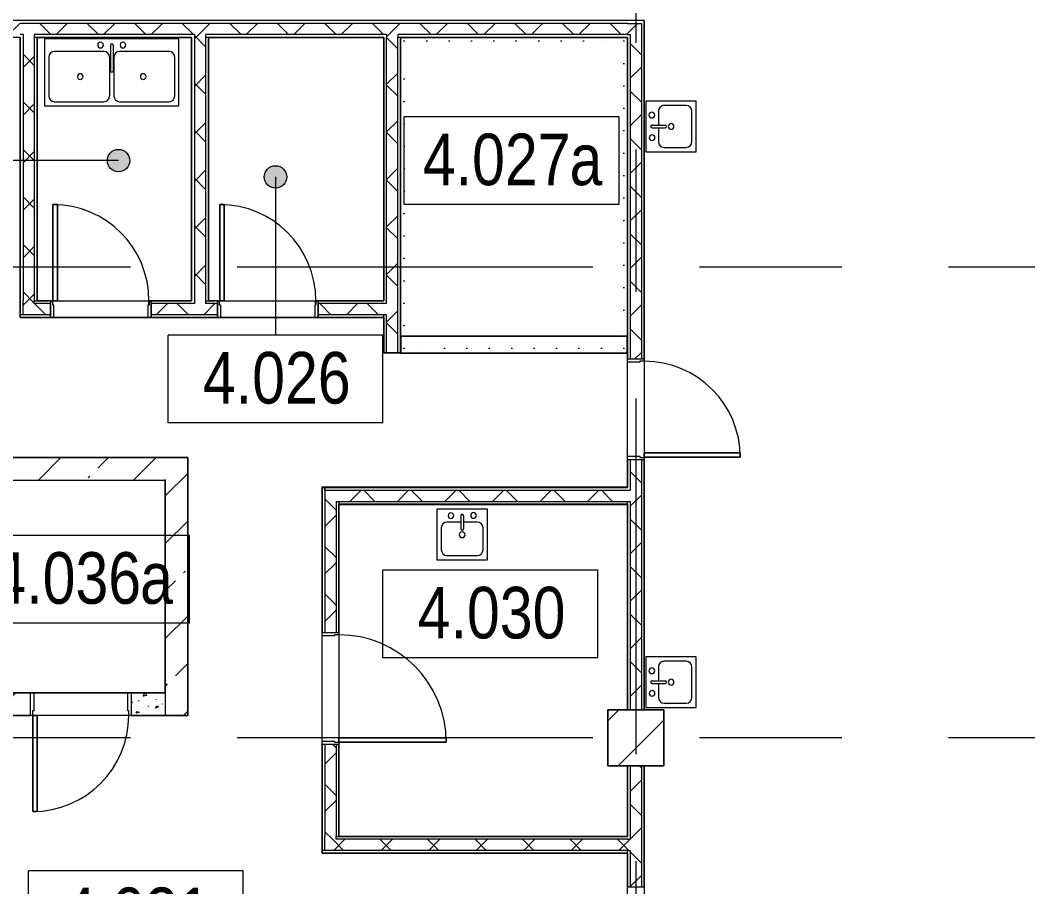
# Model space of a CAD drawing. Header units: millimetres. Extents: x 48966 to 294585, y -43515 to 30344.
# Drawn here: x 225481 to 234477, y -25613 to -17879 of the extents above; entities that cross this region are included whole.
import ezdxf

# ---------------------------------------------------------------- set-up
doc = ezdxf.new("R2010")
doc.units = ezdxf.units.MM
doc.linetypes.add('Осевые', pattern=[6350, 1270, -952.5, 3175, -952.5])
doc.linetypes.add('Пунктирная 1мм', pattern=[200, 0, -200])
for name, color, linetype, lineweight in [('Двери', 7, 'Continuous', 9), ('Каркас_Импост', 7, 'Continuous', 9), ('Марки помещений', 7, 'Continuous', 9), ('Обобщенные модели', 7, 'Continuous', 9), ('Обобщенные модели-1', 7, 'Continuous', 18), ('Общие ребра', 7, 'Continuous', 9), ('Оси-2', 7, 'Осевые', 9), ('Панель', 7, 'Continuous', 9), ('Перекрытия', 7, 'Continuous', 9), ('Специальное оборудование', 7, 'Continuous', 9), ('Стены', 7, 'Continuous', 9), ('Стены-1', 7, 'Continuous', 18), ('Штриховка разреза-1', 7, 'Continuous', 9)]:
    doc.layers.add(name, color=color, linetype=linetype, lineweight=lineweight)
doc.layers.add('Пунктир мал', color=9, linetype='Пунктирная 1мм', lineweight=9, true_color=0x808080)
doc.layers.add('Сантехнические приборы-1', color=7, linetype='Continuous', lineweight=9, true_color=0xaaaaaa)
doc.styles.add('Arial Narrow_1', font='Arial Narrow.ttf', dxfattribs={"height": 460})
pattern_1 = [(45, (108045.05, 0), (-212.132, 212.132), []), (135, (108045.05, 0), (-212.132, -212.132), [])]
pattern_2 = [(45, (108045.05, 0), (-424.264, 424.264), [600, -100, 20, -100]), (45, (108045.05, 424), (-424.264, 424.264), [])]

# ---------------------------------------------------------------- blocks, each defined once
blk = doc.blocks.new('Обобщенные модели 28 - Обобщенные модели 28-1208645-План 4-го этажа на отм_ _6_600')
at = {"layer": 'Обобщенные модели'}
h = blk.add_hatch(dxfattribs=at)
h.set_pattern_fill('FP_7', color=256, style=0, pattern_type=2)
h.set_pattern_definition([(45, (0, 0), (-493.914, 493.914), []), (45, (493.9, 0), (-493.914, 493.914), [873.125, -174.625, 6.706, -167.919])])
h.paths.add_polyline_path([(122681.6, -24532.9), (123181.6, -24532.9), (123181.6, -24032.9), (122681.6, -24032.9)], flags=0)
at = {"layer": 'Обобщенные модели-1'}
for p, q in [((123181.6, -24032.9), (122681.6, -24032.9)), ((122681.6, -24032.9), (122681.6, -24532.9)), ((123181.6, -24532.9), (123181.6, -24032.9)), ((122681.6, -24532.9), (123181.6, -24532.9))]:
    blk.add_line(p, q, dxfattribs=at)
blk = doc.blocks.new('Дверь - Однопольная - ДВ10_21х9-6240616-План 4-го этажа на отм_ _6_600')
at = {"layer": 'Двери'}
for p, q in [((-389, 933), (-429, 933)), ((-429, 933), (-429, 75)), ((-389, 75), (-389, 933)), ((-429, 75), (-389, 75))]:
    blk.add_line(p, q, dxfattribs=at)
blk.add_arc((-429, 75), 858, 360, 90, dxfattribs=at)
at = {"layer": 'Каркас_Импост'}
for p, q in [((-430, 75), (-450, 75)), ((-450, 75), (-450, -75)), ((-430, 35), (-430, 75)), ((-420, 35), (-430, 35)), ((-420, -75), (-420, 35)), ((430, 35), (420, 35)), ((420, 35), (420, -75)), ((450, 75), (430, 75)), ((430, 75), (430, 35)), ((450, -75), (450, 75)), ((-450, -75), (-420, -75)), ((420, -75), (450, -75))]:
    blk.add_line(p, q, dxfattribs=at)
at = {"layer": 'Панель'}
for p, q in [((-429, 933), (-389, 933)), ((-429, 75), (-429, 933)), ((-389, 933), (-389, 75)), ((-389, 75), (-429, 75))]:
    blk.add_line(p, q, dxfattribs=at)
blk = doc.blocks.new('Дверь - Однопольная - ДВ10__21х9-6240642-План 4-го этажа на отм_ _6_600')
at = {"layer": 'Двери'}
for p, q in [((-429, -75), (-389, -75)), ((-429, -933), (-429, -75)), ((-389, -75), (-389, -933)), ((-389, -933), (-429, -933))]:
    blk.add_line(p, q, dxfattribs=at)
blk.add_arc((-429, -75), 858, 270, 0, dxfattribs=at)
at = {"layer": 'Каркас_Импост'}
for p, q in [((-450, 75), (-420, 75)), ((-450, -75), (-450, 75)), ((-420, 75), (-420, -35)), ((420, 75), (450, 75)), ((420, -35), (420, 75)), ((450, 75), (450, -75)), ((-430, -75), (-450, -75)), ((-430, -35), (-430, -75)), ((-420, -35), (-430, -35)), ((430, -35), (420, -35)), ((430, -75), (430, -35)), ((450, -75), (430, -75))]:
    blk.add_line(p, q, dxfattribs=at)
at = {"layer": 'Панель'}
for p, q in [((-389, -75), (-429, -75)), ((-429, -75), (-429, -933)), ((-389, -933), (-389, -75)), ((-429, -933), (-389, -933))]:
    blk.add_line(p, q, dxfattribs=at)
blk = doc.blocks.new('Кухонная мойка-Островок - 450 x 450 мм-V59-План 4-го этажа на отм_ _6_600')
at = {"layer": 'Сантехнические приборы-1'}
for p, q in [((240.7, 227.3), (-209.3, 227.3)), ((-209.3, 227.3), (-209.3, -222.7)), ((240.7, -222.7), (240.7, 227.3)), ((3, 113), (-120.4, 113)), ((3, 170.2), (3, 53.1)), ((28.4, 170.2), (28.4, 53.1)), ((151.8, 113), (28.4, 113)), ((-171.2, 62.2), (-171.2, -133.8)), ((202.6, -133.8), (202.6, 62.2)), ((-209.3, -222.7), (240.7, -222.7)), ((-120.4, -184.6), (151.8, -184.6))]:
    blk.add_line(p, q, dxfattribs=at)
for centre, radius, start, end in [((-84.3, 170.2), 25.4, 360, 180), ((15.7, 170.2), 12.7, 360, 180), ((117.3, 172.3), 25.4, 360, 180), ((-120.4, 62.2), 50.8, 90, 180), ((-84.3, 170.2), 25.4, 180, 0), ((117.3, 172.3), 25.4, 180, 0), ((151.8, 62.2), 50.8, 360, 90), ((15.7, 0), 25.4, 360, 180), ((15.7, 0), 25.4, 180, 0), ((15.7, 53.1), 12.7, 180, 0), ((-120.4, -133.8), 50.8, 180, 270), ((151.8, -133.8), 50.8, 270, 0)]:
    blk.add_arc(centre, radius, start, end, dxfattribs=at)
blk = doc.blocks.new('Кухонная мойка-Двойная - 1200 x 600 мм 2-4969073-План 4-го этажа на отм_ _6_600')
at = {"layer": 'Сантехнические приборы-1'}
for p, q in [((615.7, 302.3), (-584.3, 302.3)), ((-584.3, 302.3), (-584.3, -297.7)), ((615.7, -297.7), (615.7, 302.3)), ((-54.2, 188), (-495.4, 188)), ((3, 245.2), (3, 15)), ((28.4, 245.2), (28.4, 15)), ((526.8, 188), (85.5, 188)), ((-546.2, 137.2), (-546.2, -208.8)), ((-3.4, 137.2), (-3.4, -208.8)), ((34.7, 137.2), (34.7, -208.8)), ((577.6, -208.8), (577.6, 137.2)), ((-495.4, -259.6), (-54.2, -259.6)), ((85.5, -259.6), (526.8, -259.6)), ((-584.3, -297.7), (615.7, -297.7))]:
    blk.add_line(p, q, dxfattribs=at)
for centre, radius, start, end in [((-84.3, 245.2), 25.4, 360, 180), ((115.7, 245.2), 25.4, 360, 180), ((-495.4, 137.2), 50.8, 90, 180), ((-84.3, 245.2), 25.4, 180, 360), ((-54.2, 137.2), 50.8, 360, 90), ((15.7, 245.2), 12.7, 360, 180), ((85.5, 137.2), 50.8, 90, 180), ((115.7, 245.2), 25.4, 180, 0), ((526.8, 137.2), 50.8, 360, 90), ((15.7, 15), 12.7, 180, 0), ((-265.3, -35.8), 25.4, 0, 180), ((-265.3, -35.8), 25.4, 180, 360), ((296.6, -35.8), 25.4, 0, 180), ((296.6, -35.8), 25.4, 180, 360), ((-495.4, -208.8), 50.8, 180, 270), ((-54.2, -208.8), 50.8, 270, 0), ((85.5, -208.8), 50.8, 180, 270), ((526.8, -208.8), 50.8, 270, 0)]:
    blk.add_arc(centre, radius, start, end, dxfattribs=at)
blk = doc.blocks.new('Дверь - Однопольная - ДВ10__21х10-6251286-План 4-го этажа на отм_ _6_600')
at = {"layer": 'Двери'}
for p, q in [((-479, -75), (-439, -75)), ((-479, -1033), (-479, -75)), ((-439, -75), (-439, -1033)), ((-439, -1033), (-479, -1033))]:
    blk.add_line(p, q, dxfattribs=at)
blk.add_arc((-479, -75), 958, 270, 0, dxfattribs=at)
at = {"layer": 'Каркас_Импост'}
for p, q in [((-500, 75), (-470, 75)), ((-500, -75), (-500, 75)), ((-470, 75), (-470, -35)), ((470, 75), (500, 75)), ((470, -35), (470, 75)), ((500, 75), (500, -75)), ((-480, -75), (-500, -75)), ((-480, -35), (-480, -75)), ((-470, -35), (-480, -35)), ((480, -35), (470, -35)), ((480, -75), (480, -35)), ((500, -75), (480, -75))]:
    blk.add_line(p, q, dxfattribs=at)
at = {"layer": 'Панель'}
for p, q in [((-439, -75), (-479, -75)), ((-479, -75), (-479, -1033)), ((-439, -1033), (-439, -75)), ((-479, -1033), (-439, -1033))]:
    blk.add_line(p, q, dxfattribs=at)
blk = doc.blocks.new('АР_ОБ_Штора противодымная - Штора противопожарная ПШ2-8237117-План 4-го этажа на отм_ _6_600')
at = {"layer": 'Специальное оборудование'}
for p, q in [((1010, 151.7), (-1010, 151.7)), ((-1010, 151.7), (-1010, 1.7)), ((-1010, 0), (-1010, 150)), ((-1010, 150), (1010, 150)), ((-1010, 43.7), (-1010, 148)), ((1010, 1.7), (1010, 151.7)), ((1010, 150), (1010, 0)), ((1010, 148), (1010, 43.7)), ((-1010, 66.7), (-1010, 1.7)), ((-1010, 2), (-1010, 24.7)), ((1010, 0), (-1010, 0)), ((1010, 1.7), (1010, 66.7)), ((1010, 24.7), (1010, 2))]:
    blk.add_line(p, q, dxfattribs=at)
blk = doc.blocks.new('Дверь - Однопольная - ДВ10__21х9-8355609-План 4-го этажа на отм_ _6_600')
at = {"layer": 'Двери'}
for p, q in [((-429, -100), (-389, -100)), ((-429, -958), (-429, -100)), ((-389, -100), (-389, -958)), ((-389, -958), (-429, -958))]:
    blk.add_line(p, q, dxfattribs=at)
blk.add_arc((-429, -100), 858, 270, 0, dxfattribs=at)
at = {"layer": 'Каркас_Импост'}
for p, q in [((-450, 100), (-420, 100)), ((-450, -100), (-450, 100)), ((-420, 100), (-420, -60)), ((420, 100), (450, 100)), ((420, -60), (420, 100)), ((450, 100), (450, -100)), ((-430, -60), (-430, -100)), ((-420, -60), (-430, -60)), ((430, -60), (420, -60)), ((430, -100), (430, -60)), ((-430, -100), (-450, -100)), ((450, -100), (430, -100))]:
    blk.add_line(p, q, dxfattribs=at)
at = {"layer": 'Панель'}
for p, q in [((-389, -100), (-429, -100)), ((-429, -100), (-429, -958)), ((-389, -958), (-389, -100)), ((-429, -958), (-389, -958))]:
    blk.add_line(p, q, dxfattribs=at)
blk = doc.blocks.new('Марка помещения_Р - Марка помещения-4575829-План 4-го этажа на отм_ _6_600')
at = {"layer": 'Марки помещений'}
for p, q in [((-4.79375, -1.95625), (-4.79375, 1.95625)), ((4.79375, 1.95625), (-4.79375, 1.95625)), ((4.79375, -1.95625), (4.79375, 1.95625)), ((4.79375, -1.95625), (-4.79375, -1.95625))]:
    blk.add_line(p, q, dxfattribs=at)

msp = doc.modelspace()

# ---------------------------------------------------------------- hatches: boundary and pattern name
at = {"layer": 'Марки помещений'}
h = msp.add_hatch(color=256, dxfattribs=at)
edge = h.paths.add_edge_path(flags=0)
edge.add_arc((226359.3, -19132.6), 100, 0, 360)
h = msp.add_hatch(color=256, dxfattribs=at)
edge = h.paths.add_edge_path(flags=0)
edge.add_arc((227760.3, -19278.3), 100, 0, 360)
at = {"layer": 'Штриховка разреза-1'}
h = msp.add_hatch(dxfattribs=at)
h.set_pattern_fill('FP_5', color=256, style=0, pattern_type=2)
h.set_pattern_definition(pattern_1)
h.paths.add_polyline_path([(225479.7, -18007.9), (225479.7, -17907.9), (216401.7, -17907.9), (216401.7, -18007.9), (224771.1, -18007.9)], flags=0)
h.paths.add_polyline_path([(230204.6, -18007.9), (230926.7, -18007.9), (230926.7, -17907.9), (225481.7, -17907.9), (225481.7, -18007.9), (228851.7, -18007.9)], flags=0)
h = msp.add_hatch(dxfattribs=at)
h.set_pattern_fill('FP_5', color=256, style=0, pattern_type=2)
h.set_pattern_definition(pattern_1)
h.paths.add_polyline_path([(231026.7, -24032.9), (231026.7, -21801.3), (230926.7, -21801.3), (230926.7, -24032.9)], flags=0)
h.paths.add_polyline_path([(231026.7, -20901.3), (231026.7, -17907.9), (230926.7, -17907.9), (230926.7, -20901.3)], flags=0)
h = msp.add_hatch(dxfattribs=at)
h.set_pattern_fill('FP_5', color=256, style=0, pattern_type=2)
h.set_pattern_definition(pattern_1)
h.paths.add_polyline_path([(225606.7, -20407.9), (225606.7, -18007.9), (225506.7, -18007.9), (225506.7, -20407.9)], flags=0)
h = msp.add_hatch(dxfattribs=at)
h.set_pattern_fill('FP_5', color=256, style=0, pattern_type=2)
h.set_pattern_definition(pattern_1)
h.paths.add_polyline_path([(227136.7, -20407.9), (227136.7, -18007.9), (227036.7, -18007.9), (227036.7, -20407.9)], flags=0)
h = msp.add_hatch(dxfattribs=at)
h.set_pattern_fill('FP_5', color=256, style=0, pattern_type=2)
h.set_pattern_definition(pattern_1)
h.paths.add_polyline_path([(228846.2, -20848.3), (228851.7, -20848.3), (228851.7, -18007.9), (228751.7, -18007.9), (228751.7, -20848.3)], flags=0)
h = msp.add_hatch(dxfattribs=at)
h.set_pattern_fill('FP_5', color=256, style=0, pattern_type=2)
h.set_pattern_definition(pattern_1)
h.paths.add_polyline_path([(227241.7, -20507.9), (227241.7, -20407.9), (226651.7, -20407.9), (226651.7, -20507.9)], flags=0)
h.paths.add_polyline_path([(228751.7, -20507.9), (228751.7, -20407.9), (228141.7, -20407.9), (228141.7, -20507.9), (228726.7, -20507.9)], flags=0)
h.paths.add_polyline_path([(225506.7, -20507.9), (225751.7, -20507.9), (225751.7, -20407.9), (225506.7, -20407.9)], flags=0)
h = msp.add_hatch(dxfattribs=at)
h.set_pattern_fill('FP_4', color=256, style=0, pattern_type=2)
h.set_pattern_definition(pattern_2)
h.paths.add_polyline_path([(225176.7, -21982.9), (226776.7, -21982.9), (226776.7, -21782.9), (225176.7, -21782.9)], flags=0)
h = msp.add_hatch(dxfattribs=at)
h.set_pattern_fill('FP_4', color=256, style=0, pattern_type=2)
h.set_pattern_definition(pattern_2)
h.paths.add_polyline_path([(226976.7, -24082.9), (226976.7, -21782.9), (226776.7, -21782.9), (226776.7, -24082.9)], flags=0)
h = msp.add_hatch(dxfattribs=at)
h.set_pattern_fill('FP_5', color=256, style=0, pattern_type=2)
h.set_pattern_definition(pattern_1)
h.paths.add_polyline_path([(228201.7, -25187.9), (228301.7, -25187.9), (228301.7, -24342.9), (228201.7, -24342.9), (228201.7, -25162.9)], flags=0)
h.paths.add_polyline_path([(228201.7, -23342.9), (228301.7, -23342.9), (228301.7, -22073.3), (228201.7, -22073.3), (228201.7, -23134.9)], flags=0)
h = msp.add_hatch(dxfattribs=at)
h.set_pattern_fill('FP_5', color=256, style=0, pattern_type=2)
h.set_pattern_definition(pattern_1)
h.paths.add_polyline_path([(230926.7, -22173.3), (230926.7, -22073.3), (228301.7, -22073.3), (228301.7, -22173.3), (230901.7, -22173.3)], flags=0)
h = msp.add_hatch(dxfattribs=at)
h.set_pattern_fill('FP_4', color=256, style=0, pattern_type=2)
h.set_pattern_definition(pattern_2)
h.paths.add_polyline_path([(225571.7, -24082.9), (225571.7, -23882.9), (224976.7, -23882.9), (224976.7, -24082.9), (225176.7, -24082.9)], flags=0)
h = msp.add_hatch(dxfattribs=at)
h.set_pattern_fill('FP_18', color=256, style=0, pattern_type=2)
h.set_pattern_definition([(315, (108248.25, 20.32), (507.9997, 0), [7.184, -711.236]), (63.435, (108324.45, 76.2), (-0.0009, 508.0002), [11.359, -1124.563]), (90, (108166.97, 60.96), (-508, 508), [10.16, -497.84]), (315, (108045.05, 127), (507.9997, 0), [7.184, -711.236]), (270, (108375.25, 40.64), (508, -508), [6.706, -501.294]), (270, (108258.4, 386.1), (508, -508), [6.706, -501.294]), (45, (108329.53, 441.96), (0, 507.9997), [7.184, -711.236]), (90, (108227.93, 182.9), (-508, 508), [6.706, -501.294]), (90, (108166.97, 259.1), (-508, 508), [6.706, -501.294]), (270, (108324.45, 238.76), (508, -508), [6.706, -501.294]), (45, (108172.05, 426.72), (0, 507.9997), [7.184, -711.236]), (45, (108065.37, 284.48), (0, 507.9997), [7.184, -711.236]), (270, (108055.2, 492.76), (508, -508), [6.706, -501.294]), (315, (108380.33, 406.4), (507.9997, 0), [7.184, -711.236]), (90, (108522.57, 71.1), (-508, 508), [6.706, -501.294]), (315, (108400.65, 137.16), (507.9997, 0), [7.184, -711.236]), (90, (108522.57, 264.16), (-508, 508), [10.16, -497.84]), (90, (108527.65, 436.9), (-508, 508), [6.706, -501.294]), (90, (108420.97, 294.64), (-508, 508), [6.706, -501.294]), (315, (108405.73, 497.84), (507.9997, 0), [7.184, -711.236]), (0, (108522.57, 497.84), (508, 508), [6.706, -501.294]), (315, (108136.5, 508), (507.9997, 0), [7.184, -711.236]), (270, (108278.73, 132.1), (508, -508), [6.706, -501.294]), (0, (108497.17, 172.7), (508, 508), [6.706, -501.294]), (56.31, (108319.37, 5.08), (507.99879, 1016.00085), [18.316, -1813.304]), (315, (108329.53, 20.32), (507.9997, 0), [14.368, -704.052]), (194.036, (108339.69, 10.16), (-1524.00192, -507.99336), [20.945, -2073.593]), (60.255, (108075.53, 45.72), (508.001493, 1015.99859), [40.956, -4054.671]), (293.199, (108095.85, 81.28), (508.006508, -1015.996307), [38.688, -3830.124]), (180, (108111.1, 45.7), (-508, -508), [35.56, -472.44]), (63.435, (108065.37, 213.36), (-0.0009, 508.0002), [22.718, -1113.204]), (315, (108075.53, 233.68), (507.9997, 0), [14.368, -704.052]), (206.565, (108085.69, 223.52), (-508.00066, -508.0002), [22.718, -1113.204]), (66.801, (108431.13, 50.8), (1016.01901, 2539.993042), [38.688, -3830.124]), (296.565, (108446.37, 86.36), (508.0002, -508.00066), [34.078, -1101.845]), (189.462, (108461.61, 55.88), (-2540.002556, -507.985985), [30.901, -3059.143]), (82.875, (108248.25, 248.92), (-0.000517, 507.999884), [40.956, -4054.671]), (315, (108253.33, 289.56), (507.9997, 0), [35.921, -682.5]), (206.565, (108278.73, 264.16), (-508.00066, -508.0002), [34.078, -1101.845]), (71.565, (108420.97, 223.52), (0.00014, 507.99998), [16.064, -1590.373]), (326.31, (108426.05, 238.76), (1016.00085, -507.99879), [18.316, -1813.304]), (194.036, (108441.29, 228.6), (-1524.00192, -507.99336), [20.945, -2073.593]), (60.255, (108212.69, 472.44), (508.001493, 1015.99859), [40.956, -4054.671]), (288.435, (108233, 508), (508.0012, -1015.99951), [32.129, -1574.308]), (189.462, (108243.17, 477.52), (-2540.002556, -507.985985), [30.901, -3059.143]), (63.435, (108085.69, 411.48), (-0.0009, 508.0002), [34.078, -1101.845]), (296.565, (108100.93, 441.96), (508.0002, -508.00066), [34.078, -1101.845]), (180, (108116.17, 411.5), (-508, -508), [30.48, -477.52]), (56.31, (108151.73, 320.04), (507.99879, 1016.00085), [18.316, -1813.304]), (326.31, (108161.89, 335.28), (1016.00085, -507.99879), [18.316, -1813.304]), (191.31, (108177.13, 325.12), (-2031.99947, -508.00241), [25.903, -2564.399]), (63.435, (108324.45, 365.76), (-0.0009, 508.0002), [22.718, -1113.204]), (326.31, (108334.61, 386.08), (1016.00085, -507.99879), [18.316, -1813.304]), (201.801, (108349.85, 375.92), (-1016.00392, -507.992605), [27.357, -2708.307]), (60.255, (108436.21, 416.56), (508.001493, 1015.99859), [40.956, -4054.671]), (288.435, (108456.53, 452.12), (508.0012, -1015.99951), [32.129, -1574.308]), (189.462, (108466.69, 421.64), (-2540.002556, -507.985985), [30.901, -3059.143]), (56.31, (108507.33, 330.2), (507.99879, 1016.00085), [18.316, -1813.304]), (315, (108517.5, 345.44), (507.9997, 0), [14.368, -704.052]), (194.036, (108527.65, 335.28), (-1524.00192, -507.99336), [20.945, -2073.593])])
h.paths.add_polyline_path([(226582.3, -24082.9), (226776.7, -24082.9), (226776.7, -23882.9), (226471.7, -23882.9), (226471.7, -24082.9)], flags=0)
h = msp.add_hatch(dxfattribs=at)
h.set_pattern_fill('FP_5', color=256, style=0, pattern_type=2)
h.set_pattern_definition(pattern_1)
h.paths.add_polyline_path([(231026.7, -31382.9), (231026.7, -31222.9), (230926.7, -31222.9), (230926.7, -31382.9)], flags=0)
h.paths.add_polyline_path([(230926.7, -29440.4), (231026.7, -29440.4), (231026.7, -26512.9), (230926.7, -26512.9), (230926.7, -29437.8)], flags=0)
h.paths.add_polyline_path([(230926.7, -25612.9), (231026.7, -25612.9), (231026.7, -24532.9), (230926.7, -24532.9), (230926.7, -25382.3)], flags=0)
h = msp.add_hatch(dxfattribs=at)
h.set_pattern_fill('FP_5', color=256, style=0, pattern_type=2)
h.set_pattern_definition(pattern_1)
h.paths.add_polyline_path([(230204.6, -25287.9), (230926.7, -25287.9), (230926.7, -25187.9), (228201.7, -25187.9), (228201.7, -25287.9), (228393.4, -25287.9)], flags=0)

# ---------------------------------------------------------------- linework, layer by layer
at = {"layer": 'Марки помещений'}
for p, q in [((226359.3, -19132.6), (225382.1, -19132.6)), ((227760.3, -19278.3), (227760.3, -20690.8))]:
    msp.add_line(p, q, dxfattribs=at)
for centre in [(226359.3, -19132.6), (227760.3, -19278.3)]:
    msp.add_circle(centre, 100, dxfattribs=at)
at = {"layer": 'Общие ребра'}
for p, q in [((231051.7, -20901.3), (231051.7, -17882.9)), ((225481.7, -17907.9), (225479.7, -17907.9)), ((230901.7, -17907.9), (225481.7, -17907.9)), ((230901.7, -17907.9), (230926.7, -17907.9)), ((230926.7, -17907.9), (231026.7, -17907.9)), ((231026.7, -17907.9), (231026.7, -20901.3)), ((225506.7, -18007.9), (225481.7, -18007.9)), ((225506.7, -18007.9), (225506.7, -18032.9)), ((225506.7, -18032.9), (225506.7, -20382.9)), ((227036.7, -18007.9), (225606.7, -18007.9)), ((225606.7, -18007.9), (225606.7, -18032.9)), ((225631.7, -18032.9), (225606.7, -18032.9)), ((225606.7, -18032.9), (225606.7, -20382.9)), ((227036.7, -18007.9), (227036.7, -18032.9)), ((227036.7, -18032.9), (227036.7, -20382.9)), ((228751.7, -18007.9), (227136.7, -18007.9)), ((227136.7, -18007.9), (227136.7, -18032.9)), ((227161.7, -18032.9), (227136.7, -18032.9)), ((227136.7, -18032.9), (227136.7, -20382.9)), ((228751.7, -18007.9), (228751.7, -18032.9)), ((228751.7, -20407.9), (228751.7, -18032.9)), ((230901.7, -18007.9), (228851.7, -18007.9)), ((228851.7, -18007.9), (228851.7, -18032.9)), ((228876.7, -18032.9), (228851.7, -18032.9)), ((228851.7, -20848.3), (228851.7, -18032.9)), ((230901.7, -18007.9), (230926.7, -18007.9)), ((230901.7, -18032.9), (230901.7, -20592.9)), ((230926.7, -18007.9), (230926.7, -20901.3)), ((225506.7, -20407.9), (225506.7, -20382.9)), ((225506.7, -20507.9), (225506.7, -20407.9)), ((225606.7, -20382.9), (225631.7, -20382.9)), ((225606.7, -20407.9), (225606.7, -20382.9)), ((225751.7, -20407.9), (225606.7, -20407.9)), ((225751.7, -20382.9), (225638.7, -20382.9)), ((227011.7, -20382.9), (226651.7, -20382.9)), ((227036.7, -20407.9), (226651.7, -20407.9)), ((227036.7, -20382.9), (227036.7, -20407.9)), ((227136.7, -20382.9), (227161.7, -20382.9)), ((227136.7, -20382.9), (227136.7, -20407.9)), ((227241.7, -20407.9), (227136.7, -20407.9)), ((227241.7, -20382.9), (227161.7, -20382.9)), ((228726.7, -20382.9), (228141.7, -20382.9)), ((228726.7, -20407.9), (228141.7, -20407.9)), ((228751.7, -20407.9), (228726.7, -20407.9)), ((225506.7, -20507.9), (225481.7, -20507.9)), ((225506.7, -20507.9), (225481.7, -20507.9)), ((225751.7, -20507.9), (225506.7, -20507.9)), ((227241.7, -20507.9), (226651.7, -20507.9)), ((228726.7, -20507.9), (228141.7, -20507.9)), ((228726.7, -20532.9), (228726.7, -20507.9)), ((228751.7, -20507.9), (228726.7, -20507.9)), ((228751.7, -20848.3), (228751.7, -20507.9)), ((225481.7, -20532.9), (225751.7, -20532.9)), ((226651.7, -20532.9), (227241.7, -20532.9)), ((228141.7, -20532.9), (228726.7, -20532.9)), ((230901.7, -20592.9), (230901.7, -20901.3)), ((230901.7, -21801.3), (230901.7, -22046.3)), ((230926.7, -21801.3), (230926.7, -22073.3)), ((231026.7, -21801.3), (231026.7, -24032.9)), ((231051.7, -24032.9), (231051.7, -21801.3)), ((228176.7, -23342.9), (228176.7, -22048.3)), ((228176.7, -22048.3), (228176.7, -23342.9)), ((228201.7, -22048.3), (228201.7, -22073.3)), ((228201.7, -22073.3), (228201.7, -22048.3)), ((228201.7, -22073.3), (228201.7, -23342.9)), ((228201.7, -22073.3), (228301.7, -22073.3)), ((228301.7, -22073.3), (228326.7, -22073.3)), ((228326.7, -22073.3), (230901.7, -22073.3)), ((230901.7, -22073.3), (230926.7, -22073.3)), ((228301.7, -22173.3), (228301.7, -23342.9)), ((228301.7, -22173.3), (228326.7, -22173.3)), ((228326.7, -22173.3), (228326.7, -22198.3)), ((228326.7, -22173.3), (230901.7, -22173.3)), ((228326.7, -22198.3), (228326.7, -23342.9)), ((228326.7, -23342.9), (228326.7, -22198.3)), ((230901.7, -22198.3), (230901.7, -22173.3)), ((230901.7, -22173.3), (230926.7, -22173.3)), ((230926.7, -22173.3), (230926.7, -24032.9)), ((225571.7, -23882.9), (225178.7, -23882.9)), ((225178.7, -23882.9), (225571.7, -23882.9)), ((226776.7, -23882.9), (226776.7, -24082.9)), ((225176.7, -24082.9), (225571.7, -24082.9)), ((225571.7, -24082.9), (225176.7, -24082.9)), ((228176.7, -25162.9), (228176.7, -24342.9)), ((228176.7, -24342.9), (228176.7, -25162.9)), ((228201.7, -24342.9), (228201.7, -25162.9)), ((228301.7, -24342.9), (228301.7, -25162.9)), ((228326.7, -24342.9), (228326.7, -25162.9)), ((228326.7, -25162.9), (228326.7, -24342.9)), ((230926.7, -24532.9), (230926.7, -25187.9)), ((231026.7, -24532.9), (231026.7, -25612.9)), ((231051.7, -25612.9), (231051.7, -24534.9)), ((228176.7, -25162.9), (228176.7, -25287.9)), ((228201.7, -25187.9), (228201.7, -25162.9)), ((228201.7, -25287.9), (228201.7, -25187.9)), ((228301.7, -25162.9), (228326.7, -25162.9)), ((228301.7, -25187.9), (228301.7, -25162.9)), ((230901.7, -25187.9), (228301.7, -25187.9)), ((230901.7, -25187.9), (230926.7, -25187.9)), ((228201.7, -25287.9), (228176.7, -25287.9)), ((228201.7, -25287.9), (228176.7, -25287.9)), ((228176.7, -25312.9), (230899.7, -25312.9)), ((230901.7, -25287.9), (228201.7, -25287.9)), ((230901.7, -25312.9), (230901.7, -25287.9)), ((230901.7, -25287.9), (230926.7, -25287.9)), ((230901.7, -25312.9), (230901.7, -25612.9)), ((230926.7, -25287.9), (230926.7, -25612.9))]:
    msp.add_line(p, q, dxfattribs=at)
at = {"layer": 'Оси-2'}
for p, q in [((230976.7, 25417.1), (230976.7, -41737.8)), ((258216.7, -20082.9), (199731.8, -20082.9)), ((258216.7, -24282.9), (199731.8, -24282.9))]:
    msp.add_line(p, q, dxfattribs=at)
at = {"layer": 'Перекрытия'}
for p, q in [((231051.7, -17882.9), (231051.7, -24032.9)), ((225481.7, -18032.9), (223376.7, -18032.9)), ((225481.7, -20532.9), (225481.7, -18032.9)), ((227011.7, -18032.9), (225631.7, -18032.9)), ((225631.7, -18032.9), (225631.7, -20382.9)), ((227011.7, -20382.9), (227011.7, -18032.9)), ((228726.7, -18032.9), (227161.7, -18032.9)), ((227161.7, -18032.9), (227161.7, -20382.9)), ((228726.7, -20382.9), (228726.7, -18032.9)), ((230901.7, -18032.9), (228876.7, -18032.9)), ((228876.7, -18032.9), (228876.7, -20850.3)), ((230901.7, -20850.3), (230901.7, -18032.9)), ((225631.7, -20382.9), (225728.7, -20382.9)), ((226628.7, -20422.9), (226628.7, -20382.9)), ((226628.7, -20382.9), (227011.7, -20382.9)), ((227161.7, -20382.9), (227218.7, -20382.9)), ((228118.7, -20422.9), (228118.7, -20382.9)), ((228118.7, -20382.9), (228726.7, -20382.9)), ((228726.7, -20532.9), (225481.7, -20532.9)), ((225728.7, -20532.9), (226628.7, -20532.9)), ((227218.7, -20532.9), (228118.7, -20532.9)), ((228726.7, -20848.3), (228726.7, -20532.9)), ((228879.2, -20848.3), (228726.7, -20848.3)), ((228876.7, -20850.3), (230901.7, -20850.3)), ((230901.7, -20848.3), (230899.2, -20848.3)), ((230901.7, -22048.3), (230901.7, -20848.3)), ((224976.7, -21782.9), (226976.7, -21782.9)), ((226976.7, -21782.9), (226976.7, -24082.9)), ((226776.7, -21977.9), (226776.7, -23882.9)), ((226776.7, -23882.9), (226776.7, -21977.9)), ((228176.7, -25312.9), (228176.7, -22048.3)), ((228176.7, -22048.3), (230901.7, -22048.3)), ((228326.7, -22198.3), (228326.7, -25162.9)), ((230901.7, -22198.3), (228326.7, -22198.3)), ((230901.7, -24032.9), (230901.7, -22198.3)), ((226776.7, -23882.9), (225176.7, -23882.9)), ((225176.7, -23882.9), (226776.7, -23882.9)), ((226976.7, -24082.9), (225176.7, -24082.9)), ((230726.7, -24532.9), (230726.7, -24032.9)), ((230726.7, -24032.9), (230901.7, -24032.9)), ((231051.7, -24032.9), (231226.7, -24032.9)), ((231226.7, -24032.9), (231226.7, -24532.9)), ((230901.7, -24532.9), (230726.7, -24532.9)), ((230901.7, -25162.9), (230901.7, -24532.9)), ((231226.7, -24532.9), (231051.7, -24532.9)), ((231051.7, -24532.9), (231051.7, -27102.9)), ((228326.7, -25162.9), (230901.7, -25162.9)), ((230901.7, -25312.9), (228176.7, -25312.9)), ((230901.7, -26762.8), (230901.7, -25312.9))]:
    msp.add_line(p, q, dxfattribs=at)
at = {"layer": 'Пунктир мал'}
for p, q in [((228909.7, -20804.9), (228909.7, -18064.9)), ((228909.7, -18064.9), (230869.7, -18064.9)), ((230869.7, -18064.9), (230869.7, -20804.9)), ((230869.7, -20804.9), (228909.7, -20804.9))]:
    msp.add_line(p, q, dxfattribs=at)
at = {"layer": 'Стены'}
for p, q in [((225751.7, -20532.9), (225751.7, -20382.9)), ((225751.7, -20382.9), (226651.7, -20382.9)), ((226651.7, -20382.9), (226651.7, -20532.9)), ((227241.7, -20532.9), (227241.7, -20382.9)), ((227241.7, -20382.9), (228141.7, -20382.9)), ((228141.7, -20382.9), (228141.7, -20532.9)), ((226651.7, -20532.9), (225751.7, -20532.9)), ((228141.7, -20532.9), (227241.7, -20532.9)), ((230901.7, -20901.3), (231051.7, -20901.3)), ((230901.7, -21801.3), (230901.7, -20901.3)), ((231051.7, -20901.3), (231051.7, -21801.3)), ((231051.7, -21801.3), (230901.7, -21801.3)), ((228176.7, -23342.9), (228326.7, -23342.9)), ((228176.7, -24342.9), (228176.7, -23342.9)), ((228326.7, -23342.9), (228326.7, -24342.9)), ((225571.7, -23882.9), (226471.7, -23882.9)), ((225571.7, -24082.9), (225571.7, -23882.9)), ((226471.7, -23882.9), (226471.7, -24082.9)), ((226471.7, -24082.9), (225571.7, -24082.9)), ((228326.7, -24342.9), (228176.7, -24342.9))]:
    msp.add_line(p, q, dxfattribs=at)
at = {"layer": 'Стены-1'}
for p, q in [((230901.7, -17882.9), (216376.7, -17882.9)), ((231026.7, -17882.9), (230901.7, -17882.9)), ((231051.7, -17882.9), (231026.7, -17882.9)), ((225481.7, -18032.9), (225481.7, -20382.9)), ((225631.7, -18032.9), (227011.7, -18032.9)), ((225631.7, -20382.9), (225631.7, -18032.9)), ((227011.7, -18032.9), (227011.7, -20382.9)), ((227161.7, -18032.9), (228726.7, -18032.9)), ((227161.7, -20382.9), (227161.7, -18032.9)), ((228726.7, -18032.9), (228726.7, -20382.9)), ((228876.7, -18032.9), (230901.7, -18032.9)), ((228876.7, -20848.3), (228876.7, -18032.9)), ((225481.7, -20382.9), (225481.7, -20507.9)), ((225638.7, -20382.9), (225631.7, -20382.9)), ((225751.7, -20532.9), (225751.7, -20382.9)), ((226651.7, -20382.9), (226651.7, -20532.9)), ((227241.7, -20532.9), (227241.7, -20382.9)), ((228141.7, -20382.9), (228141.7, -20532.9)), ((225481.7, -20507.9), (225481.7, -20532.9)), ((228726.7, -20532.9), (228726.7, -20848.3)), ((228726.7, -20848.3), (228876.7, -20848.3)), ((230901.7, -20901.3), (231051.7, -20901.3)), ((226776.7, -21782.9), (225176.7, -21782.9)), ((226976.7, -21782.9), (226776.7, -21782.9)), ((226976.7, -23882.9), (226976.7, -21782.9)), ((226976.7, -21782.9), (226976.7, -24082.9)), ((226978.7, -24082.9), (226978.7, -21782.9)), ((231051.7, -21801.3), (230901.7, -21801.3)), ((225176.7, -21982.9), (226776.7, -21982.9)), ((226776.7, -21982.9), (226776.7, -23882.9)), ((228176.7, -22046.3), (228174.7, -22046.3)), ((228174.7, -22046.3), (228174.7, -23342.9)), ((230899.7, -22046.3), (228176.7, -22046.3)), ((228176.7, -22048.3), (230901.7, -22048.3)), ((228201.7, -22048.3), (228176.7, -22048.3)), ((228326.7, -22048.3), (228201.7, -22048.3)), ((230901.7, -22048.3), (228326.7, -22048.3)), ((230901.7, -22046.3), (230901.7, -22048.3)), ((230901.7, -22048.3), (230901.7, -22046.3)), ((228328.7, -22198.3), (228326.7, -22198.3)), ((228326.7, -22198.3), (230901.7, -22198.3)), ((230899.7, -22198.3), (228328.7, -22198.3)), ((228328.7, -23342.9), (228328.7, -22200.3)), ((228328.7, -22200.3), (230899.7, -22200.3)), ((230901.7, -22198.3), (230901.7, -24032.9)), ((228174.7, -23342.9), (228176.7, -23342.9)), ((228176.7, -23342.9), (228326.7, -23342.9)), ((228326.7, -23342.9), (228328.7, -23342.9)), ((225571.7, -23880.9), (225178.7, -23880.9)), ((225571.7, -23882.9), (225571.7, -23880.9)), ((225571.7, -24082.9), (225571.7, -23882.9)), ((226774.7, -23880.9), (226471.7, -23880.9)), ((226471.7, -23880.9), (226471.7, -23882.9)), ((226471.7, -23882.9), (226776.7, -23882.9)), ((226776.7, -23882.9), (226471.7, -23882.9)), ((226471.7, -23882.9), (226471.7, -24082.9)), ((226776.7, -23882.9), (226776.7, -23880.9)), ((226976.7, -24082.9), (226976.7, -23882.9)), ((225178.7, -24084.9), (225571.7, -24084.9)), ((225571.7, -24084.9), (225571.7, -24082.9)), ((226976.7, -24082.9), (226471.7, -24082.9)), ((226471.7, -24082.9), (226471.7, -24084.9)), ((226471.7, -24082.9), (226776.7, -24082.9)), ((226471.7, -24084.9), (226978.7, -24084.9)), ((226776.7, -24082.9), (226976.7, -24082.9)), ((226978.7, -24084.9), (226978.7, -24082.9)), ((230901.7, -24032.9), (231051.7, -24032.9)), ((228176.7, -24342.9), (228174.7, -24342.9)), ((228174.7, -24342.9), (228174.7, -25312.9)), ((228326.7, -24342.9), (228176.7, -24342.9)), ((228328.7, -24342.9), (228326.7, -24342.9)), ((228328.7, -25160.9), (228328.7, -24342.9)), ((231051.7, -24532.9), (230901.7, -24532.9)), ((230901.7, -24532.9), (230901.7, -25162.9)), ((231051.7, -24534.9), (231051.7, -24532.9)), ((228176.7, -25312.9), (228176.7, -25162.9)), ((230901.7, -25162.9), (228326.7, -25162.9)), ((228326.7, -25162.9), (228328.7, -25162.9)), ((228176.7, -25287.9), (228176.7, -25312.9)), ((230899.7, -25312.9), (230901.7, -25312.9)), ((230901.7, -25612.9), (231051.7, -25612.9))]:
    msp.add_line(p, q, dxfattribs=at)

# ---------------------------------------------------------------- block references
at = {"layer": 'Двери'}
for name, p in [('Дверь - Однопольная - ДВ10_21х9-6240616-План 4-го этажа на отм_ _6_600', (226201.7, -20457.9)), ('Дверь - Однопольная - ДВ10_21х9-6240616-План 4-го этажа на отм_ _6_600', (227691.7, -20457.9)), ('Дверь - Однопольная - ДВ10__21х9-8355609-План 4-го этажа на отм_ _6_600', (226021.7, -23982.9))]:
    msp.add_blockref(name, p, dxfattribs=at)
for name, p, rotation in [('Дверь - Однопольная - ДВ10__21х9-6240642-План 4-го этажа на отм_ _6_600', (230976.7, -21351.3), 89.99999999999984), ('Дверь - Однопольная - ДВ10__21х10-6251286-План 4-го этажа на отм_ _6_600', (228251.7, -23842.9), 90)]:
    msp.add_blockref(name, p, dxfattribs=dict(at, rotation=rotation))
at = {"layer": 'Марки помещений', "xscale": 199.9999999999999, "yscale": 199.9999999999999, "zscale": 199.9999999999999}
for p in [(229868.6, -19133.6), (227760.3, -21082.1), (226034.7, -22868.7), (229677.8, -23178.2), (226512.8, -25861.4)]:
    msp.add_blockref('Марка помещения_Р - Марка помещения-4575829-План 4-го этажа на отм_ _6_600', p, dxfattribs=at)
at = {"layer": 'Обобщенные модели'}
msp.add_blockref('Обобщенные модели 28 - Обобщенные модели 28-1208645-План 4-го этажа на отм_ _6_600', (108045, 0), dxfattribs=at)
at = {"layer": 'Сантехнические приборы-1'}
for name, p in [('Кухонная мойка-Двойная - 1200 x 600 мм 2-4969073-План 4-го этажа на отм_ _6_600', (226283, -18347.1)), ('Кухонная мойка-Островок - 450 x 450 мм-V59-План 4-го этажа на отм_ _6_600', (229411, -22471.3))]:
    msp.add_blockref(name, p, dxfattribs=at)
at = {"layer": 'Сантехнические приборы-1', "rotation": 89.9999999999997}
for p in [(231292.2, -18843.6), (231292.2, -23802.3)]:
    msp.add_blockref('Кухонная мойка-Островок - 450 x 450 мм-V59-План 4-го этажа на отм_ _6_600', p, dxfattribs=at)
at = {"layer": 'Специальное оборудование'}
msp.add_blockref('АР_ОБ_Штора противодымная - Штора противопожарная ПШ2-8237117-План 4-го этажа на отм_ _6_600', (229889.2, -20850.3), dxfattribs=at)

# ---------------------------------------------------------------- texts
at = {"layer": 'Марки помещений', "char_height": 460, "attachment_point": 1, "style": 'Arial Narrow_1'}
for s, insert, width in [('4.027', (229075.7, -18891.8), 1587.341), ('\\fArial Narrow|b0|i0|c204|p34|;а', (230385.4, -18891.8), 352.742), ('4.026', (227112.4, -20840.2), 1587.341), ('4.036', (225241.8, -22626.8), 1587.341), ('\\fArial Narrow|b0|i0|c204|p34|;а', (226551.5, -22626.8), 352.742), ('4.030', (229029.9, -22936.3), 1587.341), ('4.031', (225864.9, -25619.5), 1587.341)]:
    msp.add_mtext(s, dxfattribs=dict(at, insert=insert, width=width))

doc.saveas('drawing.dxf')
